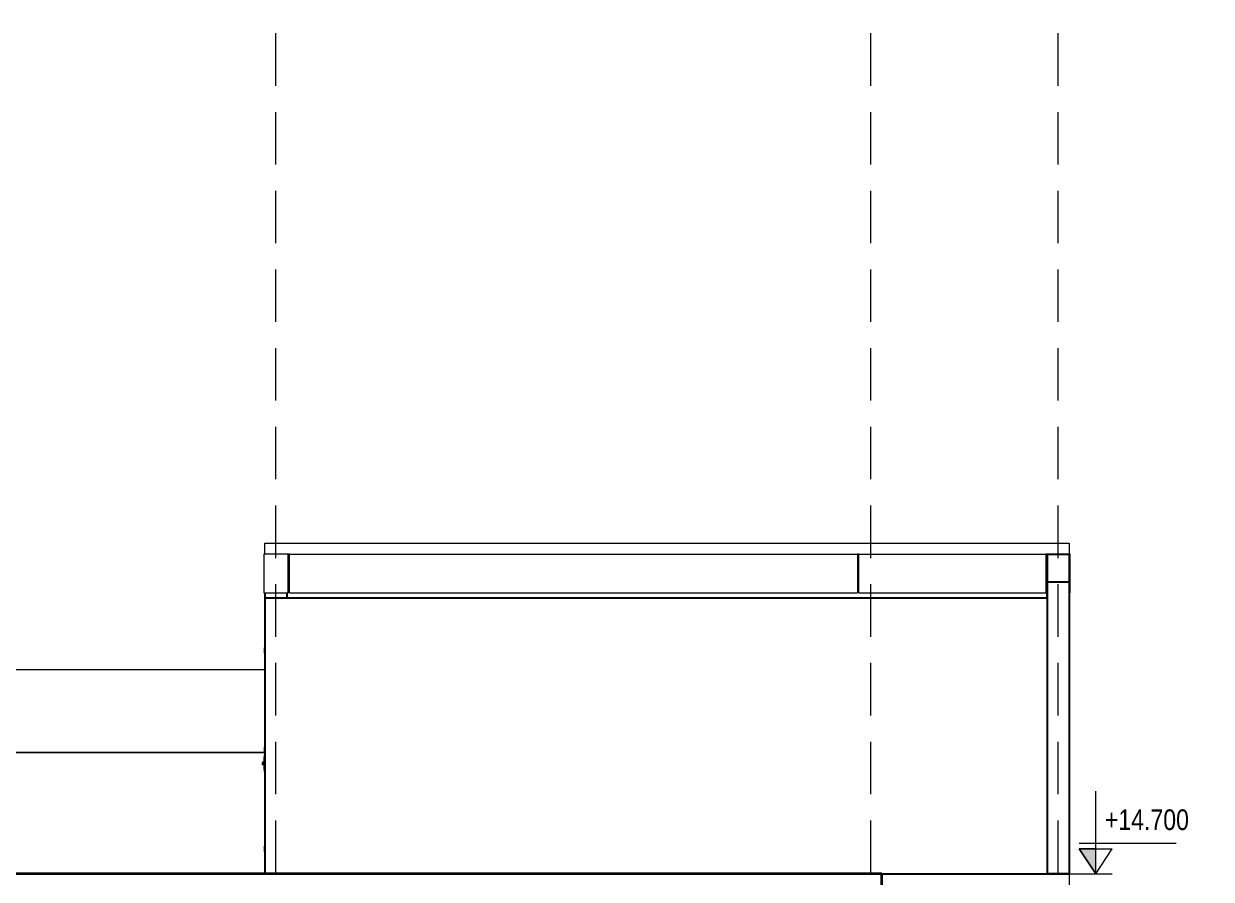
# Model space of a CAD drawing. Header units: millimetres. Extents: x -20510 to 108935, y -243239 to 20306.
# Drawn here: x 70511 to 81289, y -81350 to -73585 of the extents above; entities that cross this region are included whole.
import ezdxf

# ---------------------------------------------------------------- set-up
doc = ezdxf.new("R2010")
doc.units = ezdxf.units.MM
doc.linetypes.add('Hidden', pattern=[714.375, 476.25, -238.125])
for name, color, linetype, lineweight in [('A-DOOR', 2, 'Continuous', 18), ('A-FLOR-LEVL', 8, 'Continuous', 9), ('A-WALL', 7, 'Continuous', 25), ('G-IMPT', 8, 'Continuous', 9), ('S-BEAM', 7, 'Continuous', 9), ('S-COLS', 7, 'Continuous', 25), ('S-FNDN', 7, 'Continuous', 9), ('S-GRID', 1, 'Continuous', 9)]:
    doc.layers.add(name, color=color, linetype=linetype, lineweight=lineweight)
doc.styles.add('Arial', font='arial.ttf', dxfattribs={"width": 0.8, "height": 250})

# ---------------------------------------------------------------- blocks, each defined once
blk = doc.blocks.new('CỬA 1 CÁNH EROWINDOW_có ô chết_ - D4_1000x2200-2368989-MẶT CẮT 4-4')
at = {"layer": 'A-DOOR'}
for p, q in [((7697, 16750), (7700, 16750)), ((7697, 16702), (7697, 16750)), ((7700, 16702), (7697, 16702)), ((7697, 15850), (7700, 15850)), ((7697, 15802), (7697, 15850)), ((7700, 15775), (7694, 15775)), ((7694, 15775), (7694, 15755)), ((7694, 15645), (7694, 15755)), ((7700, 15802), (7697, 15802)), ((7677, 15709), (7677, 15703)), ((7677, 15704), (7677, 15709)), ((7677, 15704), (7677, 15696)), ((7677, 15702), (7677, 15703)), ((7677, 15697), (7677, 15698)), ((7677, 15697), (7677, 15691)), ((7677, 15691), (7677, 15696)), ((7694, 15715), (7688, 15715)), ((7688, 15715), (7688, 15709)), ((7688, 15709), (7688, 15704)), ((7688, 15709), (7688, 15700)), ((7688, 15697), (7688, 15703)), ((7688, 15700), (7688, 15691)), ((7688, 15696), (7688, 15691)), ((7688, 15691), (7688, 15685)), ((7688, 15685), (7694, 15685)), ((7694, 15645), (7694, 15625)), ((7694, 15625), (7700, 15625)), ((7697, 14950), (7700, 14950)), ((7697, 14902), (7697, 14950)), ((7700, 14902), (7697, 14902))]:
    blk.add_line(p, q, dxfattribs=at)
at = {"layer": 'A-DOOR', "flags": 128}
for points in [[(7677, 15709), (7677, 15709), (7677, 15709), (7677, 15709), (7677, 15710), (7677, 15710), (7678, 15710), (7678, 15710), (7678, 15710), (7678, 15710), (7678, 15711)], [(7678, 15689), (7678, 15690), (7678, 15690), (7678, 15690), (7678, 15690), (7677, 15690), (7677, 15691), (7677, 15691), (7677, 15691), (7677, 15691), (7677, 15691)], [(7687, 15711), (7687, 15710), (7687, 15710), (7687, 15710), (7688, 15710), (7688, 15710), (7688, 15709), (7688, 15709), (7688, 15709), (7688, 15709), (7688, 15709)], [(7688, 15691), (7688, 15691), (7688, 15691), (7688, 15691), (7688, 15690), (7688, 15690), (7688, 15690), (7687, 15690), (7687, 15690), (7687, 15690), (7687, 15689)]]:
    blk.add_lwpolyline(points, dxfattribs=at)
at = {"layer": 'A-DOOR'}
for points in [[(7683, 15713), (7682, 15713), (7680, 15713), (7678, 15711), (7677, 15709), (7677, 15709)], [(7683, 15687), (7682, 15687), (7680, 15687), (7678, 15689), (7677, 15691), (7677, 15691)], [(7688, 15696), (7688, 15696), (7688, 15695), (7687, 15694), (7686, 15693), (7686, 15693)], [(7688, 15704), (7688, 15704), (7688, 15705), (7687, 15706), (7687, 15706)]]:
    blk.add_open_spline(points, degree=3, dxfattribs=at)
for points, knots in [([(7679, 15707), (7679, 15707), (7678, 15706), (7677, 15704), (7677, 15704)], [0.5, 0.5, 0.5, 0.5, 0.6666667, 1, 1, 1, 1]), ([(7679, 15693), (7679, 15693), (7678, 15694), (7677, 15696), (7677, 15696)], [0.5, 0.5, 0.5, 0.5, 0.6666667, 1, 1, 1, 1]), ([(7688, 15709), (7688, 15709), (7688, 15710), (7687, 15711), (7685, 15713), (7683, 15713), (7683, 15713)], [0, 0, 0, 0, 0.166667, 0.333333, 0.666667, 1, 1, 1, 1]), ([(7688, 15691), (7688, 15691), (7688, 15690), (7687, 15689), (7685, 15687), (7683, 15687), (7683, 15687)], [0, 0, 0, 0, 0.166667, 0.333333, 0.666667, 1, 1, 1, 1])]:
    blk.add_open_spline(points, degree=3, knots=knots, dxfattribs=at)
blk = doc.blocks.new('M_Concrete-Rectangular-Column - COT200X200-2391841-MẶT CẮT 4-4')
at = {"layer": 'S-COLS'}
for p, q in [((14800, 17600), (15000, 17600)), ((14800, 17600), (14800, 14700)), ((15000, 17600), (15000, 14700)), ((15000, 14700), (14800, 14700))]:
    blk.add_line(p, q, dxfattribs=at)
blk = doc.blocks.new('Mat_Tien_3dsMax - Sync_3dsMax_To_Revit-2401403-MẶT CẮT 4-4')
at = {"layer": 'G-IMPT'}
for p, q in [((6600, 16550), (2886, 16550)), ((7700, 16550), (6600, 16550)), ((6600, 15800), (4436, 15800)), ((4436, 15800), (6600, 15800)), ((7700, 15800), (6600, 15800)), ((6600, 15800), (7700, 15800))]:
    blk.add_line(p, q, dxfattribs=at)
blk = doc.blocks.new('Mat_Tien_3dsMax - Mat_Tien_3dsMax-2387879-MẶT CẮT 4-4')
blk.add_blockref('Mat_Tien_3dsMax - Sync_3dsMax_To_Revit-2401403-MẶT CẮT 4-4', (0, 0))
blk = doc.blocks.new('Level - 000_-1742766-MẶT CẮT 4-4')
at = {"layer": 'A-FLOR-LEVL'}
blk.add_hatch(color=256, dxfattribs=at).paths.add_polyline_path([(-15699, 4125), (-15699, 3900), (-15549, 4125)])
for p, q in [((-15699, 3900), (-15699, 4650)), ((-15549, 4177), (-16428, 4177)), ((-15699, 3900), (-15849, 4125)), ((-15549, 4125), (-15849, 4125)), ((-15699, 3900), (-15549, 4125)), ((-15699, 4125), (-15549, 4125)), ((-15549, 4125), (-15699, 3900)), ((-15699, 3900), (-15699, 4125)), ((-15549, 3900), (-15849, 3900))]:
    blk.add_line(p, q, dxfattribs=at)

msp = doc.modelspace()

# ---------------------------------------------------------------- linework, layer by layer
at = {"layer": 'A-FLOR-LEVL', "linetype": 'Hidden'}
msp.add_line((58540.6, -81300), (80240, -81300), dxfattribs=at)
at = {"layer": 'A-WALL'}
for p, q in [((79800, -78800), (79800, -78650)), ((79800, -78650), (80000, -78650)), ((80000, -78650), (80000, -81300)), ((72700, -78750), (72700, -81300)), ((72900, -78750), (72900, -78800)), ((79800, -78800), (72700, -78800)), ((78300, -81300), (80000, -81300))]:
    msp.add_line(p, q, dxfattribs=at)
at = {"layer": 'S-BEAM'}
for p, q in [((72910, -78400), (72690, -78400)), ((72690, -78400), (72690, -78750)), ((72910, -78750), (72910, -78400)), ((72922.7, -78750), (72922.7, -78400)), ((72922.7, -78400), (78077.3, -78400)), ((78077.3, -78400), (78077.3, -78750)), ((78090, -78750), (78090, -78400)), ((78090, -78400), (79787.3, -78400)), ((79787.3, -78400), (79787.3, -78750)), ((79790, -78400), (79790, -78750)), ((80010, -78400), (80000, -78400)), ((80010, -78750), (80010, -78400)), ((72690, -78750), (72910, -78750)), ((72922.7, -78750), (78077.3, -78750)), ((78090, -78750), (79787.3, -78750)), ((79790, -78750), (79800, -78750)), ((80000, -78750), (80010, -78750))]:
    msp.add_line(p, q, dxfattribs=at)
at = {"layer": 'S-FNDN'}
for p, q in [((72700, -78300), (80000, -78300)), ((72700, -78400), (72700, -78300)), ((80000, -78300), (80000, -78400)), ((72922.7, -78400), (72910, -78400)), ((78090, -78400), (78077.3, -78400)), ((80000, -78400), (79787.3, -78400)), ((80000, -81300), (80000, -81400))]:
    msp.add_line(p, q, dxfattribs=at)
at = {"layer": 'S-FNDN', "lineweight": 35}
for p, q in [((78300, -81300), (69800, -81300)), ((78300, -81400), (78300, -81300))]:
    msp.add_line(p, q, dxfattribs=at)
at = {"layer": 'S-GRID', "linetype": 'Hidden'}
for p, q in [((72800, -99151.5), (72800, -73585.4)), ((78200, -99151.5), (78200, -73585.4)), ((79900, -99151.5), (79900, -73585.4))]:
    msp.add_line(p, q, dxfattribs=at)

# ---------------------------------------------------------------- block references
at = {"layer": 'A-DOOR'}
msp.add_blockref('CỬA 1 CÁNH EROWINDOW_có ô chết_ - D4_1000x2200-2368989-MẶT CẮT 4-4', (65000, -96000), dxfattribs=at)
at = {"layer": 'A-FLOR-LEVL', "extrusion": (0, 0, -1)}
msp.add_blockref('Level - 000_-1742766-MẶT CẮT 4-4', (-64541.4, -85200), dxfattribs=at)
at = {"layer": 'G-IMPT'}
msp.add_blockref('Mat_Tien_3dsMax - Mat_Tien_3dsMax-2387879-MẶT CẮT 4-4', (65000, -96000), dxfattribs=at)
at = {"layer": 'S-COLS'}
msp.add_blockref('M_Concrete-Rectangular-Column - COT200X200-2391841-MẶT CẮT 4-4', (65000, -96000), dxfattribs=at)

# ---------------------------------------------------------------- next in the draw order: texts
at = {"layer": 'A-FLOR-LEVL', "insert": (80323.4, -80716), "char_height": 187.5, "width": 918.734, "attachment_point": 1, "style": 'Arial', "bg_fill": 3, "box_fill_scale": 1.25, "bg_fill_color": 9, "bg_fill_true_color": 13158600, "bg_fill_transparency": 0}
msp.add_mtext('+14.700', dxfattribs=at)

# ---------------------------------------------------------------- next in the draw order: texts
msp.add_mtext('+14.700', dxfattribs=at)

doc.saveas('drawing.dxf')
